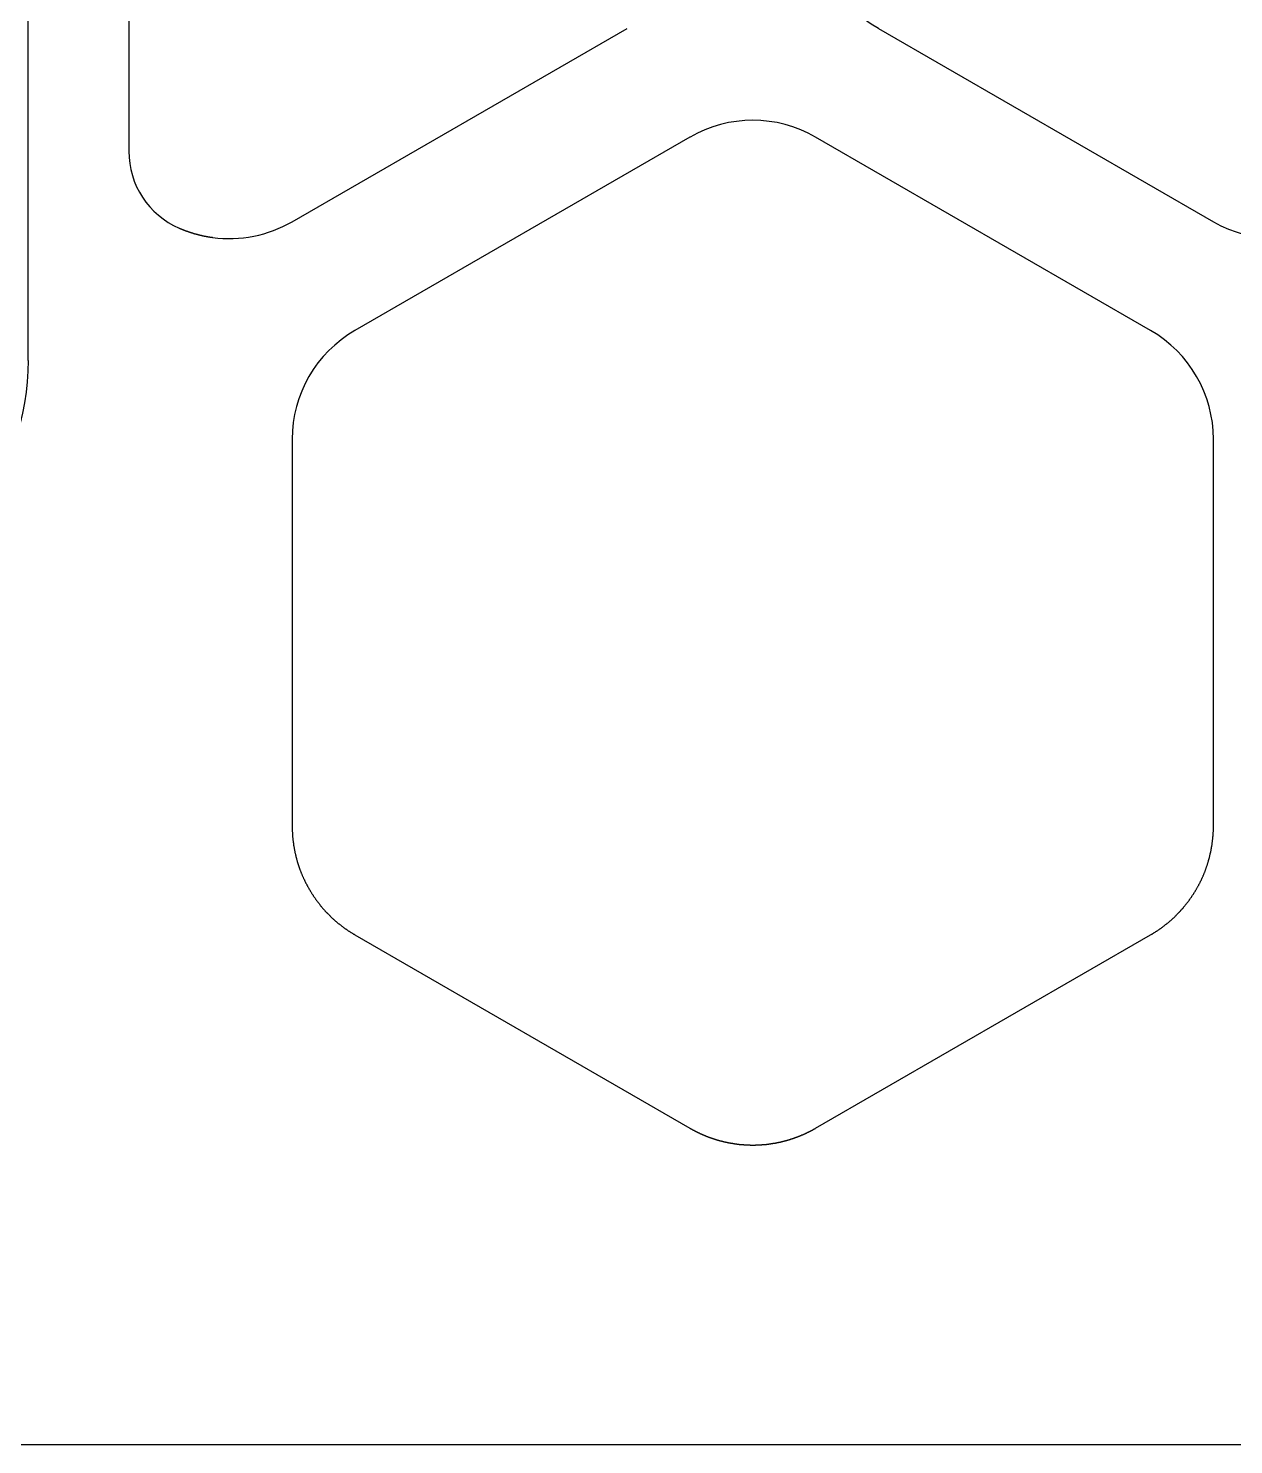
# Model space of a CAD drawing. Extents: x 442 to 745, y 5 to 355.
# Drawn here: x 687.26 to 699.11, y 213.05 to 226.98 of the extents above; entities that cross this region are included whole.
import ezdxf

# ---------------------------------------------------------------- set-up
doc = ezdxf.new("R2010")
doc.units = 0
doc.layers.add('VISIBLE__ANSI_', color=7, linetype='CONTINUOUS')

msp = doc.modelspace()

# ---------------------------------------------------------------- linework, layer by layer
at = {"layer": 'VISIBLE__ANSI_'}
for p, q in [((687.258, 223.71), (687.258, 238.576)), ((688.246, 234.128), (688.246, 225.766)), ((689.852, 225.074), (693.146, 226.975)), ((695.617, 226.975), (698.911, 225.074)), ((693.764, 225.906), (690.47, 224.004)), ((698.293, 224.004), (694.999, 225.906)), ((689.852, 222.934), (689.852, 219.13)), ((698.911, 219.13), (698.911, 222.934)), ((690.47, 218.061), (693.764, 216.159)), ((694.999, 216.159), (698.293, 218.061)), ((706.323, 213.046), (675.811, 213.046))]:
    msp.add_line(p, q, dxfattribs=at)
for points in [[(688.74, 225.011, 0), (688.742, 225.01, 0), (688.744, 225.01, 0), (688.745, 225.009, 0), (688.747, 225.008, 0), (688.748, 225.008, 0), (688.75, 225.007, 0), (688.752, 225.006, 0), (688.753, 225.006, 0), (688.755, 225.005, 0), (688.757, 225.004, 0), (688.758, 225.004, 0), (688.76, 225.003, 0), (688.761, 225.002, 0), (688.763, 225.002, 0), (688.765, 225.001, 0), (688.766, 225, 0), (688.768, 225, 0), (688.77, 224.999, 0), (688.771, 224.998, 0), (688.773, 224.998, 0), (688.775, 224.997, 0), (688.776, 224.996, 0), (688.778, 224.996, 0), (688.779, 224.995, 0), (688.781, 224.994, 0), (688.783, 224.994, 0), (688.784, 224.993, 0), (688.786, 224.992, 0), (688.788, 224.992, 0), (688.789, 224.991, 0), (688.791, 224.99, 0), (688.793, 224.99, 0), (688.794, 224.989, 0), (688.796, 224.989, 0), (688.798, 224.988, 0), (688.799, 224.987, 0), (688.801, 224.987, 0), (688.803, 224.986, 0), (688.804, 224.985, 0), (688.806, 224.985, 0), (688.808, 224.984, 0), (688.809, 224.984, 0), (688.811, 224.983, 0), (688.813, 224.982, 0), (688.815, 224.982, 0), (688.816, 224.981, 0), (688.818, 224.981, 0), (688.82, 224.98, 0), (688.821, 224.979, 0), (688.823, 224.979, 0), (688.825, 224.978, 0), (688.826, 224.978, 0), (688.828, 224.977, 0), (688.83, 224.976, 0), (688.831, 224.976, 0), (688.833, 224.975, 0), (688.835, 224.975, 0), (688.837, 224.974, 0), (688.838, 224.974, 0), (688.84, 224.973, 0), (688.842, 224.972, 0), (688.843, 224.972, 0), (688.845, 224.971, 0), (688.847, 224.971, 0), (688.849, 224.97, 0), (688.85, 224.97, 0), (688.852, 224.969, 0), (688.854, 224.968, 0), (688.855, 224.968, 0), (688.857, 224.967, 0), (688.859, 224.967, 0), (688.861, 224.966, 0), (688.862, 224.966, 0), (688.864, 224.965, 0), (688.866, 224.965, 0), (688.867, 224.964, 0), (688.869, 224.964, 0), (688.871, 224.963, 0), (688.873, 224.963, 0), (688.874, 224.962, 0), (688.876, 224.961, 0), (688.878, 224.961, 0), (688.88, 224.96, 0), (688.881, 224.96, 0), (688.883, 224.959, 0), (688.885, 224.959, 0), (688.886, 224.958, 0), (688.888, 224.958, 0), (688.89, 224.957, 0), (688.892, 224.957, 0), (688.893, 224.956, 0), (688.895, 224.956, 0), (688.897, 224.955, 0), (688.899, 224.955, 0), (688.9, 224.954, 0), (688.902, 224.954, 0), (688.904, 224.953, 0), (688.906, 224.953, 0), (688.907, 224.952, 0), (688.909, 224.952, 0), (688.911, 224.951, 0), (688.913, 224.951, 0), (688.914, 224.951, 0), (688.916, 224.95, 0), (688.918, 224.95, 0), (688.92, 224.949, 0), (688.921, 224.949, 0), (688.923, 224.948, 0), (688.925, 224.948, 0), (688.927, 224.947, 0), (688.928, 224.947, 0), (688.93, 224.946, 0), (688.932, 224.946, 0), (688.934, 224.945, 0), (688.935, 224.945, 0), (688.937, 224.945, 0), (688.939, 224.944, 0), (688.941, 224.944, 0), (688.942, 224.943, 0), (688.944, 224.943, 0), (688.946, 224.942, 0), (688.948, 224.942, 0), (688.95, 224.942, 0), (688.951, 224.941, 0), (688.953, 224.941, 0), (688.955, 224.94, 0), (688.957, 224.94, 0), (688.958, 224.94, 0), (688.96, 224.939, 0), (688.962, 224.939, 0), (688.964, 224.938, 0), (688.965, 224.938, 0), (688.967, 224.938, 0), (688.969, 224.937, 0), (688.971, 224.937, 0), (688.972, 224.936, 0), (688.974, 224.936, 0), (688.976, 224.936, 0), (688.978, 224.935, 0), (688.98, 224.935, 0), (688.981, 224.934, 0), (688.983, 224.934, 0), (688.985, 224.934, 0), (688.987, 224.933, 0), (688.988, 224.933, 0), (688.99, 224.933, 0), (688.992, 224.932, 0), (688.994, 224.932, 0), (688.996, 224.932, 0), (688.997, 224.931, 0), (688.999, 224.931, 0), (689.001, 224.93, 0), (689.003, 224.93, 0), (689.004, 224.93, 0), (689.006, 224.929, 0), (689.008, 224.929, 0), (689.01, 224.929, 0), (689.011, 224.928, 0), (689.013, 224.928, 0), (689.015, 224.928, 0), (689.017, 224.927, 0), (689.019, 224.927, 0), (689.02, 224.927, 0), (689.022, 224.927, 0), (689.024, 224.926, 0), (689.026, 224.926, 0), (689.027, 224.926, 0), (689.029, 224.925, 0), (689.031, 224.925, 0), (689.033, 224.925, 0), (689.034, 224.924, 0), (689.036, 224.924, 0), (689.038, 224.924, 0), (689.04, 224.924, 0), (689.042, 224.923, 0), (689.043, 224.923, 0), (689.045, 224.923, 0), (689.047, 224.922, 0), (689.049, 224.922, 0), (689.05, 224.922, 0), (689.052, 224.922, 0), (689.054, 224.921, 0), (689.056, 224.921, 0), (689.057, 224.921, 0), (689.059, 224.921, 0), (689.061, 224.92, 0), (689.063, 224.92, 0), (689.065, 224.92, 0), (689.066, 224.92, 0), (689.068, 224.919, 0), (689.07, 224.919, 0)], [(689.852, 219.13, 0), (689.852, 219.125, 0), (689.852, 219.12, 0), (689.852, 219.115, 0), (689.852, 219.111, 0), (689.852, 219.106, 0), (689.853, 219.101, 0), (689.853, 219.096, 0), (689.853, 219.091, 0), (689.853, 219.086, 0), (689.853, 219.081, 0), (689.853, 219.076, 0), (689.854, 219.071, 0), (689.854, 219.066, 0), (689.854, 219.061, 0), (689.855, 219.056, 0), (689.855, 219.051, 0), (689.855, 219.046, 0), (689.856, 219.041, 0), (689.856, 219.036, 0), (689.856, 219.031, 0), (689.857, 219.026, 0), (689.857, 219.02, 0), (689.858, 219.015, 0), (689.858, 219.01, 0), (689.859, 219.005, 0), (689.859, 219, 0), (689.86, 218.995, 0), (689.86, 218.99, 0), (689.861, 218.985, 0), (689.862, 218.98, 0), (689.862, 218.975, 0), (689.863, 218.97, 0), (689.864, 218.965, 0), (689.864, 218.96, 0), (689.865, 218.955, 0), (689.866, 218.95, 0), (689.866, 218.945, 0), (689.867, 218.94, 0), (689.868, 218.935, 0), (689.869, 218.93, 0), (689.87, 218.925, 0), (689.871, 218.92, 0), (689.872, 218.915, 0), (689.872, 218.91, 0), (689.873, 218.905, 0), (689.874, 218.899, 0), (689.875, 218.894, 0), (689.876, 218.889, 0), (689.877, 218.884, 0), (689.878, 218.879, 0), (689.879, 218.874, 0), (689.88, 218.869, 0), (689.882, 218.864, 0), (689.883, 218.859, 0), (689.884, 218.854, 0), (689.885, 218.849, 0), (689.886, 218.844, 0), (689.887, 218.839, 0), (689.889, 218.834, 0), (689.89, 218.829, 0), (689.891, 218.824, 0), (689.892, 218.819, 0), (689.894, 218.814, 0), (689.895, 218.809, 0), (689.896, 218.804, 0), (689.898, 218.799, 0), (689.899, 218.794, 0), (689.9, 218.789, 0), (689.902, 218.784, 0), (689.903, 218.779, 0), (689.905, 218.774, 0), (689.906, 218.769, 0), (689.908, 218.764, 0), (689.909, 218.759, 0), (689.911, 218.755, 0), (689.912, 218.75, 0), (689.914, 218.745, 0), (689.916, 218.74, 0), (689.917, 218.735, 0), (689.919, 218.73, 0), (689.921, 218.725, 0), (689.922, 218.72, 0), (689.924, 218.715, 0), (689.926, 218.71, 0), (689.928, 218.706, 0), (689.929, 218.701, 0), (689.931, 218.696, 0), (689.933, 218.691, 0), (689.935, 218.686, 0), (689.937, 218.681, 0), (689.939, 218.677, 0), (689.94, 218.672, 0), (689.942, 218.667, 0), (689.944, 218.662, 0), (689.946, 218.657, 0), (689.948, 218.653, 0), (689.95, 218.648, 0), (689.952, 218.643, 0), (689.954, 218.638, 0), (689.956, 218.634, 0), (689.959, 218.629, 0), (689.961, 218.624, 0), (689.963, 218.619, 0), (689.965, 218.615, 0), (689.967, 218.61, 0), (689.969, 218.605, 0), (689.972, 218.601, 0), (689.974, 218.596, 0), (689.976, 218.591, 0), (689.978, 218.587, 0), (689.981, 218.582, 0), (689.983, 218.578, 0), (689.985, 218.573, 0), (689.988, 218.568, 0), (689.99, 218.564, 0), (689.992, 218.559, 0), (689.995, 218.555, 0), (689.997, 218.55, 0), (690, 218.546, 0), (690.002, 218.541, 0), (690.004, 218.537, 0), (690.007, 218.532, 0), (690.009, 218.528, 0), (690.012, 218.523, 0), (690.015, 218.519, 0), (690.017, 218.514, 0), (690.02, 218.51, 0), (690.022, 218.505, 0), (690.025, 218.501, 0), (690.028, 218.496, 0), (690.03, 218.492, 0), (690.033, 218.488, 0), (690.036, 218.483, 0), (690.038, 218.479, 0), (690.041, 218.475, 0), (690.044, 218.47, 0), (690.046, 218.466, 0), (690.049, 218.462, 0), (690.052, 218.457, 0), (690.055, 218.453, 0), (690.058, 218.449, 0), (690.06, 218.445, 0), (690.063, 218.44, 0), (690.066, 218.436, 0), (690.069, 218.432, 0), (690.072, 218.428, 0), (690.075, 218.424, 0), (690.078, 218.42, 0), (690.081, 218.415, 0), (690.083, 218.411, 0), (690.086, 218.407, 0), (690.089, 218.403, 0), (690.092, 218.399, 0), (690.095, 218.395, 0), (690.098, 218.391, 0), (690.101, 218.387, 0), (690.104, 218.383, 0), (690.107, 218.379, 0), (690.111, 218.375, 0), (690.114, 218.371, 0), (690.117, 218.367, 0), (690.12, 218.363, 0), (690.123, 218.359, 0), (690.126, 218.355, 0), (690.129, 218.351, 0), (690.132, 218.347, 0), (690.136, 218.343, 0), (690.139, 218.34, 0), (690.142, 218.336, 0), (690.145, 218.332, 0), (690.148, 218.328, 0), (690.152, 218.324, 0), (690.155, 218.321, 0), (690.158, 218.317, 0), (690.161, 218.313, 0), (690.165, 218.309, 0), (690.168, 218.306, 0), (690.171, 218.302, 0), (690.174, 218.298, 0), (690.178, 218.295, 0), (690.181, 218.291, 0), (690.184, 218.287, 0), (690.188, 218.284, 0), (690.191, 218.28, 0), (690.195, 218.277, 0), (690.198, 218.273, 0), (690.201, 218.27, 0), (690.205, 218.266, 0), (690.208, 218.263, 0), (690.212, 218.259, 0), (690.215, 218.256, 0), (690.218, 218.252, 0), (690.222, 218.249, 0), (690.225, 218.246, 0), (690.229, 218.242, 0), (690.232, 218.239, 0), (690.236, 218.235, 0), (690.239, 218.232, 0), (690.243, 218.229, 0), (690.247, 218.225, 0), (690.25, 218.222, 0), (690.254, 218.219, 0), (690.257, 218.215, 0), (690.261, 218.212, 0), (690.265, 218.209, 0), (690.269, 218.206, 0), (690.272, 218.202, 0), (690.276, 218.199, 0), (690.28, 218.196, 0), (690.284, 218.193, 0), (690.287, 218.189, 0), (690.291, 218.186, 0), (690.295, 218.183, 0), (690.299, 218.18, 0), (690.303, 218.177, 0), (690.306, 218.173, 0), (690.31, 218.17, 0), (690.314, 218.167, 0), (690.318, 218.164, 0), (690.322, 218.161, 0), (690.326, 218.158, 0), (690.33, 218.155, 0), (690.334, 218.151, 0), (690.338, 218.148, 0), (690.342, 218.145, 0), (690.346, 218.142, 0), (690.35, 218.139, 0), (690.354, 218.136, 0), (690.358, 218.133, 0), (690.362, 218.13, 0), (690.367, 218.127, 0), (690.371, 218.124, 0), (690.375, 218.121, 0), (690.379, 218.118, 0), (690.383, 218.116, 0), (690.387, 218.113, 0), (690.392, 218.11, 0), (690.396, 218.107, 0), (690.4, 218.104, 0), (690.404, 218.101, 0), (690.409, 218.098, 0), (690.413, 218.096, 0), (690.417, 218.093, 0), (690.421, 218.09, 0), (690.426, 218.087, 0), (690.43, 218.084, 0), (690.434, 218.082, 0), (690.439, 218.079, 0), (690.443, 218.076, 0), (690.448, 218.074, 0), (690.452, 218.071, 0), (690.456, 218.068, 0), (690.461, 218.066, 0), (690.465, 218.063, 0), (690.47, 218.061, 0)], [(698.293, 218.061, 0), (698.298, 218.063, 0), (698.302, 218.066, 0), (698.307, 218.068, 0), (698.311, 218.071, 0), (698.315, 218.074, 0), (698.32, 218.076, 0), (698.324, 218.079, 0), (698.329, 218.082, 0), (698.333, 218.084, 0), (698.337, 218.087, 0), (698.342, 218.09, 0), (698.346, 218.093, 0), (698.35, 218.096, 0), (698.355, 218.098, 0), (698.359, 218.101, 0), (698.363, 218.104, 0), (698.367, 218.107, 0), (698.372, 218.11, 0), (698.376, 218.113, 0), (698.38, 218.116, 0), (698.384, 218.118, 0), (698.388, 218.121, 0), (698.392, 218.124, 0), (698.397, 218.127, 0), (698.401, 218.13, 0), (698.405, 218.133, 0), (698.409, 218.136, 0), (698.413, 218.139, 0), (698.417, 218.142, 0), (698.421, 218.145, 0), (698.425, 218.148, 0), (698.429, 218.151, 0), (698.433, 218.155, 0), (698.437, 218.158, 0), (698.441, 218.161, 0), (698.445, 218.164, 0), (698.449, 218.167, 0), (698.453, 218.17, 0), (698.457, 218.173, 0), (698.46, 218.177, 0), (698.464, 218.18, 0), (698.468, 218.183, 0), (698.472, 218.186, 0), (698.476, 218.189, 0), (698.48, 218.193, 0), (698.483, 218.196, 0), (698.487, 218.199, 0), (698.491, 218.202, 0), (698.495, 218.206, 0), (698.498, 218.209, 0), (698.502, 218.212, 0), (698.506, 218.215, 0), (698.509, 218.219, 0), (698.513, 218.222, 0), (698.516, 218.225, 0), (698.52, 218.229, 0), (698.524, 218.232, 0), (698.527, 218.235, 0), (698.531, 218.239, 0), (698.534, 218.242, 0), (698.538, 218.246, 0), (698.541, 218.249, 0), (698.545, 218.252, 0), (698.548, 218.256, 0), (698.552, 218.259, 0), (698.555, 218.263, 0), (698.558, 218.266, 0), (698.562, 218.27, 0), (698.565, 218.273, 0), (698.569, 218.277, 0), (698.572, 218.28, 0), (698.575, 218.284, 0), (698.579, 218.287, 0), (698.582, 218.291, 0), (698.585, 218.295, 0), (698.589, 218.298, 0), (698.592, 218.302, 0), (698.595, 218.306, 0), (698.599, 218.309, 0), (698.602, 218.313, 0), (698.605, 218.317, 0), (698.608, 218.321, 0), (698.612, 218.324, 0), (698.615, 218.328, 0), (698.618, 218.332, 0), (698.621, 218.336, 0), (698.624, 218.34, 0), (698.628, 218.343, 0), (698.631, 218.347, 0), (698.634, 218.351, 0), (698.637, 218.355, 0), (698.64, 218.359, 0), (698.643, 218.363, 0), (698.646, 218.367, 0), (698.65, 218.371, 0), (698.653, 218.375, 0), (698.656, 218.379, 0), (698.659, 218.383, 0), (698.662, 218.387, 0), (698.665, 218.391, 0), (698.668, 218.395, 0), (698.671, 218.399, 0), (698.674, 218.403, 0), (698.677, 218.407, 0), (698.68, 218.411, 0), (698.683, 218.415, 0), (698.686, 218.42, 0), (698.688, 218.424, 0), (698.691, 218.428, 0), (698.694, 218.432, 0), (698.697, 218.436, 0), (698.7, 218.44, 0), (698.703, 218.445, 0), (698.706, 218.449, 0), (698.708, 218.453, 0), (698.711, 218.457, 0), (698.714, 218.462, 0), (698.717, 218.466, 0), (698.719, 218.47, 0), (698.722, 218.475, 0), (698.725, 218.479, 0), (698.728, 218.483, 0), (698.73, 218.488, 0), (698.733, 218.492, 0), (698.736, 218.496, 0), (698.738, 218.501, 0), (698.741, 218.505, 0), (698.743, 218.51, 0), (698.746, 218.514, 0), (698.749, 218.519, 0), (698.751, 218.523, 0), (698.754, 218.528, 0), (698.756, 218.532, 0), (698.759, 218.537, 0), (698.761, 218.541, 0), (698.764, 218.546, 0), (698.766, 218.55, 0), (698.768, 218.555, 0), (698.771, 218.559, 0), (698.773, 218.564, 0), (698.776, 218.568, 0), (698.778, 218.573, 0), (698.78, 218.578, 0), (698.783, 218.582, 0), (698.785, 218.587, 0), (698.787, 218.591, 0), (698.789, 218.596, 0), (698.792, 218.601, 0), (698.794, 218.605, 0), (698.796, 218.61, 0), (698.798, 218.615, 0), (698.8, 218.619, 0), (698.802, 218.624, 0), (698.805, 218.629, 0), (698.807, 218.634, 0), (698.809, 218.638, 0), (698.811, 218.643, 0), (698.813, 218.648, 0), (698.815, 218.653, 0), (698.817, 218.657, 0), (698.819, 218.662, 0), (698.821, 218.667, 0), (698.823, 218.672, 0), (698.825, 218.677, 0), (698.826, 218.681, 0), (698.828, 218.686, 0), (698.83, 218.691, 0), (698.832, 218.696, 0), (698.834, 218.701, 0), (698.836, 218.706, 0), (698.837, 218.71, 0), (698.839, 218.715, 0), (698.841, 218.72, 0), (698.842, 218.725, 0), (698.844, 218.73, 0), (698.846, 218.735, 0), (698.847, 218.74, 0), (698.849, 218.745, 0), (698.851, 218.75, 0), (698.852, 218.755, 0), (698.854, 218.759, 0), (698.855, 218.764, 0), (698.857, 218.769, 0), (698.858, 218.774, 0), (698.86, 218.779, 0), (698.861, 218.784, 0), (698.863, 218.789, 0), (698.864, 218.794, 0), (698.865, 218.799, 0), (698.867, 218.804, 0), (698.868, 218.809, 0), (698.869, 218.814, 0), (698.871, 218.819, 0), (698.872, 218.824, 0), (698.873, 218.829, 0), (698.875, 218.834, 0), (698.876, 218.839, 0), (698.877, 218.844, 0), (698.878, 218.849, 0), (698.879, 218.854, 0), (698.88, 218.859, 0), (698.882, 218.864, 0), (698.883, 218.869, 0), (698.884, 218.874, 0), (698.885, 218.879, 0), (698.886, 218.884, 0), (698.887, 218.889, 0), (698.888, 218.894, 0), (698.889, 218.899, 0), (698.89, 218.905, 0), (698.891, 218.91, 0), (698.892, 218.915, 0), (698.892, 218.92, 0), (698.893, 218.925, 0), (698.894, 218.93, 0), (698.895, 218.935, 0), (698.896, 218.94, 0), (698.897, 218.945, 0), (698.897, 218.95, 0), (698.898, 218.955, 0), (698.899, 218.96, 0), (698.9, 218.965, 0), (698.9, 218.97, 0), (698.901, 218.975, 0), (698.902, 218.98, 0), (698.902, 218.985, 0), (698.903, 218.99, 0), (698.903, 218.995, 0), (698.904, 219, 0), (698.904, 219.005, 0), (698.905, 219.01, 0), (698.905, 219.015, 0), (698.906, 219.02, 0), (698.906, 219.026, 0), (698.907, 219.031, 0), (698.907, 219.036, 0), (698.908, 219.041, 0), (698.908, 219.046, 0), (698.908, 219.051, 0), (698.909, 219.056, 0), (698.909, 219.061, 0), (698.909, 219.066, 0), (698.909, 219.071, 0), (698.91, 219.076, 0), (698.91, 219.081, 0), (698.91, 219.086, 0), (698.91, 219.091, 0), (698.91, 219.096, 0), (698.911, 219.101, 0), (698.911, 219.106, 0), (698.911, 219.111, 0), (698.911, 219.115, 0), (698.911, 219.12, 0), (698.911, 219.125, 0), (698.911, 219.13, 0)], [(693.764, 216.159, 0), (693.766, 216.157, 0), (693.769, 216.156, 0), (693.771, 216.155, 0), (693.773, 216.153, 0), (693.776, 216.152, 0), (693.778, 216.151, 0), (693.78, 216.149, 0), (693.783, 216.148, 0), (693.785, 216.147, 0), (693.788, 216.145, 0), (693.79, 216.144, 0), (693.792, 216.143, 0), (693.795, 216.141, 0), (693.797, 216.14, 0), (693.8, 216.139, 0), (693.802, 216.138, 0), (693.805, 216.136, 0), (693.807, 216.135, 0), (693.809, 216.134, 0), (693.812, 216.132, 0), (693.814, 216.131, 0), (693.817, 216.13, 0), (693.819, 216.129, 0), (693.822, 216.127, 0), (693.824, 216.126, 0), (693.827, 216.125, 0), (693.829, 216.124, 0), (693.831, 216.122, 0), (693.834, 216.121, 0), (693.836, 216.12, 0), (693.839, 216.119, 0), (693.841, 216.118, 0), (693.844, 216.116, 0), (693.846, 216.115, 0), (693.849, 216.114, 0), (693.851, 216.113, 0), (693.854, 216.112, 0), (693.856, 216.11, 0), (693.859, 216.109, 0), (693.861, 216.108, 0), (693.864, 216.107, 0), (693.866, 216.106, 0), (693.869, 216.105, 0), (693.872, 216.103, 0), (693.874, 216.102, 0), (693.877, 216.101, 0), (693.879, 216.1, 0), (693.882, 216.099, 0), (693.884, 216.098, 0), (693.887, 216.097, 0), (693.889, 216.095, 0), (693.892, 216.094, 0), (693.895, 216.093, 0), (693.897, 216.092, 0), (693.9, 216.091, 0), (693.902, 216.09, 0), (693.905, 216.089, 0), (693.907, 216.088, 0), (693.91, 216.087, 0), (693.913, 216.086, 0), (693.915, 216.085, 0), (693.918, 216.084, 0), (693.92, 216.082, 0), (693.923, 216.081, 0), (693.926, 216.08, 0), (693.928, 216.079, 0), (693.931, 216.078, 0), (693.934, 216.077, 0), (693.936, 216.076, 0), (693.939, 216.075, 0), (693.942, 216.074, 0), (693.944, 216.073, 0), (693.947, 216.072, 0), (693.949, 216.071, 0), (693.952, 216.07, 0), (693.955, 216.069, 0), (693.957, 216.068, 0), (693.96, 216.067, 0), (693.963, 216.066, 0), (693.965, 216.065, 0), (693.968, 216.064, 0), (693.971, 216.064, 0), (693.973, 216.063, 0), (693.976, 216.062, 0), (693.979, 216.061, 0), (693.982, 216.06, 0), (693.984, 216.059, 0), (693.987, 216.058, 0), (693.99, 216.057, 0), (693.992, 216.056, 0), (693.995, 216.055, 0), (693.998, 216.054, 0), (694.001, 216.053, 0), (694.003, 216.053, 0), (694.006, 216.052, 0), (694.009, 216.051, 0), (694.011, 216.05, 0), (694.014, 216.049, 0), (694.017, 216.048, 0), (694.02, 216.047, 0), (694.022, 216.047, 0), (694.025, 216.046, 0), (694.028, 216.045, 0), (694.031, 216.044, 0), (694.033, 216.043, 0), (694.036, 216.042, 0), (694.039, 216.042, 0), (694.042, 216.041, 0), (694.045, 216.04, 0), (694.047, 216.039, 0), (694.05, 216.039, 0), (694.053, 216.038, 0), (694.056, 216.037, 0), (694.058, 216.036, 0), (694.061, 216.035, 0), (694.064, 216.035, 0), (694.067, 216.034, 0), (694.07, 216.033, 0), (694.072, 216.033, 0), (694.075, 216.032, 0), (694.078, 216.031, 0), (694.081, 216.03, 0), (694.084, 216.03, 0), (694.086, 216.029, 0), (694.089, 216.028, 0), (694.092, 216.028, 0), (694.095, 216.027, 0), (694.098, 216.026, 0), (694.101, 216.026, 0), (694.103, 216.025, 0), (694.106, 216.024, 0), (694.109, 216.024, 0), (694.112, 216.023, 0), (694.115, 216.022, 0), (694.118, 216.022, 0), (694.121, 216.021, 0), (694.123, 216.02, 0), (694.126, 216.02, 0), (694.129, 216.019, 0), (694.132, 216.019, 0), (694.135, 216.018, 0), (694.138, 216.018, 0), (694.141, 216.017, 0), (694.143, 216.016, 0), (694.146, 216.016, 0), (694.149, 216.015, 0), (694.152, 216.015, 0), (694.155, 216.014, 0), (694.158, 216.014, 0), (694.161, 216.013, 0), (694.164, 216.013, 0), (694.167, 216.012, 0), (694.169, 216.012, 0), (694.172, 216.011, 0), (694.175, 216.011, 0), (694.178, 216.01, 0), (694.181, 216.01, 0), (694.184, 216.009, 0), (694.187, 216.009, 0), (694.19, 216.008, 0), (694.193, 216.008, 0), (694.196, 216.007, 0), (694.199, 216.007, 0), (694.201, 216.006, 0), (694.204, 216.006, 0), (694.207, 216.006, 0), (694.21, 216.005, 0), (694.213, 216.005, 0), (694.216, 216.004, 0), (694.219, 216.004, 0), (694.222, 216.004, 0), (694.225, 216.003, 0), (694.228, 216.003, 0), (694.231, 216.002, 0), (694.234, 216.002, 0), (694.237, 216.002, 0), (694.24, 216.001, 0), (694.243, 216.001, 0), (694.246, 216.001, 0), (694.248, 216, 0), (694.251, 216, 0), (694.254, 216, 0), (694.257, 215.999, 0), (694.26, 215.999, 0), (694.263, 215.999, 0), (694.266, 215.999, 0), (694.269, 215.998, 0), (694.272, 215.998, 0), (694.275, 215.998, 0), (694.278, 215.998, 0), (694.281, 215.997, 0), (694.284, 215.997, 0), (694.287, 215.997, 0), (694.29, 215.997, 0), (694.293, 215.996, 0), (694.296, 215.996, 0), (694.299, 215.996, 0), (694.302, 215.996, 0), (694.305, 215.996, 0), (694.308, 215.995, 0), (694.311, 215.995, 0), (694.314, 215.995, 0), (694.317, 215.995, 0), (694.32, 215.995, 0), (694.323, 215.995, 0), (694.326, 215.994, 0), (694.329, 215.994, 0), (694.332, 215.994, 0), (694.335, 215.994, 0), (694.338, 215.994, 0), (694.341, 215.994, 0), (694.344, 215.994, 0), (694.347, 215.994, 0), (694.35, 215.994, 0), (694.353, 215.994, 0), (694.356, 215.993, 0), (694.359, 215.993, 0), (694.362, 215.993, 0), (694.365, 215.993, 0), (694.368, 215.993, 0), (694.371, 215.993, 0), (694.374, 215.993, 0), (694.377, 215.993, 0), (694.38, 215.993, 0), (694.383, 215.993, 0), (694.386, 215.993, 0), (694.389, 215.993, 0), (694.392, 215.993, 0), (694.395, 215.993, 0), (694.398, 215.993, 0), (694.401, 215.993, 0), (694.404, 215.993, 0), (694.407, 215.993, 0), (694.41, 215.994, 0), (694.413, 215.994, 0), (694.416, 215.994, 0), (694.419, 215.994, 0), (694.422, 215.994, 0), (694.425, 215.994, 0), (694.428, 215.994, 0), (694.431, 215.994, 0), (694.434, 215.994, 0), (694.437, 215.994, 0), (694.44, 215.995, 0), (694.443, 215.995, 0), (694.446, 215.995, 0), (694.449, 215.995, 0), (694.452, 215.995, 0), (694.455, 215.995, 0), (694.458, 215.996, 0), (694.461, 215.996, 0), (694.464, 215.996, 0), (694.467, 215.996, 0), (694.47, 215.996, 0), (694.473, 215.997, 0), (694.476, 215.997, 0), (694.479, 215.997, 0), (694.482, 215.997, 0), (694.485, 215.998, 0), (694.488, 215.998, 0), (694.491, 215.998, 0), (694.494, 215.998, 0), (694.497, 215.999, 0), (694.5, 215.999, 0), (694.503, 215.999, 0), (694.506, 216, 0), (694.509, 216, 0), (694.512, 216, 0), (694.515, 216, 0), (694.518, 216.001, 0), (694.521, 216.001, 0), (694.524, 216.001, 0), (694.527, 216.002, 0), (694.53, 216.002, 0), (694.533, 216.003, 0), (694.536, 216.003, 0), (694.539, 216.003, 0), (694.542, 216.004, 0), (694.545, 216.004, 0), (694.548, 216.004, 0), (694.551, 216.005, 0), (694.554, 216.005, 0), (694.557, 216.006, 0), (694.56, 216.006, 0), (694.563, 216.007, 0), (694.566, 216.007, 0), (694.569, 216.007, 0), (694.572, 216.008, 0), (694.574, 216.008, 0), (694.577, 216.009, 0), (694.58, 216.009, 0), (694.583, 216.01, 0), (694.586, 216.01, 0), (694.589, 216.011, 0), (694.592, 216.011, 0), (694.595, 216.012, 0), (694.598, 216.012, 0), (694.601, 216.013, 0), (694.604, 216.013, 0), (694.607, 216.014, 0), (694.61, 216.014, 0), (694.613, 216.015, 0), (694.615, 216.016, 0), (694.618, 216.016, 0), (694.621, 216.017, 0), (694.624, 216.017, 0), (694.627, 216.018, 0), (694.63, 216.018, 0), (694.633, 216.019, 0), (694.636, 216.02, 0), (694.639, 216.02, 0), (694.642, 216.021, 0), (694.644, 216.022, 0), (694.647, 216.022, 0), (694.65, 216.023, 0), (694.653, 216.023, 0), (694.656, 216.024, 0), (694.659, 216.025, 0), (694.662, 216.025, 0), (694.665, 216.026, 0), (694.667, 216.027, 0), (694.67, 216.027, 0), (694.673, 216.028, 0), (694.676, 216.029, 0), (694.679, 216.03, 0), (694.682, 216.03, 0), (694.685, 216.031, 0), (694.687, 216.032, 0), (694.69, 216.032, 0), (694.693, 216.033, 0), (694.696, 216.034, 0), (694.699, 216.035, 0), (694.702, 216.035, 0), (694.704, 216.036, 0), (694.707, 216.037, 0), (694.71, 216.038, 0), (694.713, 216.038, 0), (694.716, 216.039, 0), (694.718, 216.04, 0), (694.721, 216.041, 0), (694.724, 216.042, 0), (694.727, 216.042, 0), (694.73, 216.043, 0), (694.732, 216.044, 0), (694.735, 216.045, 0), (694.738, 216.046, 0), (694.741, 216.047, 0), (694.744, 216.047, 0), (694.746, 216.048, 0), (694.749, 216.049, 0), (694.752, 216.05, 0), (694.755, 216.051, 0), (694.757, 216.052, 0), (694.76, 216.053, 0), (694.763, 216.054, 0), (694.766, 216.054, 0), (694.768, 216.055, 0), (694.771, 216.056, 0), (694.774, 216.057, 0), (694.777, 216.058, 0), (694.779, 216.059, 0), (694.782, 216.06, 0), (694.785, 216.061, 0), (694.788, 216.062, 0), (694.79, 216.063, 0), (694.793, 216.064, 0), (694.796, 216.065, 0), (694.798, 216.066, 0), (694.801, 216.067, 0), (694.804, 216.068, 0), (694.807, 216.069, 0), (694.809, 216.07, 0), (694.812, 216.071, 0), (694.815, 216.072, 0), (694.817, 216.073, 0), (694.82, 216.074, 0), (694.823, 216.075, 0), (694.825, 216.076, 0), (694.828, 216.077, 0), (694.831, 216.078, 0), (694.833, 216.079, 0), (694.836, 216.08, 0), (694.839, 216.081, 0), (694.841, 216.082, 0), (694.844, 216.083, 0), (694.847, 216.084, 0), (694.849, 216.085, 0), (694.852, 216.086, 0), (694.854, 216.087, 0), (694.857, 216.088, 0), (694.86, 216.089, 0), (694.862, 216.091, 0), (694.865, 216.092, 0), (694.868, 216.093, 0), (694.87, 216.094, 0), (694.873, 216.095, 0), (694.875, 216.096, 0), (694.878, 216.097, 0), (694.88, 216.098, 0), (694.883, 216.1, 0), (694.886, 216.101, 0), (694.888, 216.102, 0), (694.891, 216.103, 0), (694.893, 216.104, 0), (694.896, 216.105, 0), (694.898, 216.107, 0), (694.901, 216.108, 0), (694.904, 216.109, 0), (694.906, 216.11, 0), (694.909, 216.111, 0), (694.911, 216.112, 0), (694.914, 216.114, 0), (694.916, 216.115, 0), (694.919, 216.116, 0), (694.921, 216.117, 0), (694.924, 216.119, 0), (694.926, 216.12, 0), (694.929, 216.121, 0), (694.931, 216.122, 0), (694.934, 216.123, 0), (694.936, 216.125, 0), (694.939, 216.126, 0), (694.941, 216.127, 0), (694.944, 216.128, 0), (694.946, 216.13, 0), (694.949, 216.131, 0), (694.951, 216.132, 0), (694.953, 216.134, 0), (694.956, 216.135, 0), (694.958, 216.136, 0), (694.961, 216.137, 0), (694.963, 216.139, 0), (694.966, 216.14, 0), (694.968, 216.141, 0), (694.971, 216.143, 0), (694.973, 216.144, 0), (694.975, 216.145, 0), (694.978, 216.147, 0), (694.98, 216.148, 0), (694.983, 216.149, 0), (694.985, 216.151, 0), (694.987, 216.152, 0), (694.99, 216.153, 0), (694.992, 216.155, 0), (694.994, 216.156, 0), (694.997, 216.157, 0), (694.999, 216.159, 0)]]:
    msp.add_polyline3d(points, dxfattribs=at)
for centre, radius, start, end in [((696.234, 228.045), 1.235, 180, 240), ((694.382, 224.836), 1.235, 60, 120), ((689.07, 225.766), 0.824, 180, 246.4223), ((689.235, 226.143), 1.235, 262.3379, 300), ((699.529, 226.143), 1.235, 240, 300), ((691.087, 222.934), 1.235, 120, 180), ((697.676, 222.934), 1.235, 0, 60), ((684.788, 223.71), 2.471, 284.1267, 0)]:
    msp.add_arc(centre, radius, start, end, dxfattribs=at)

doc.saveas('drawing.dxf')
